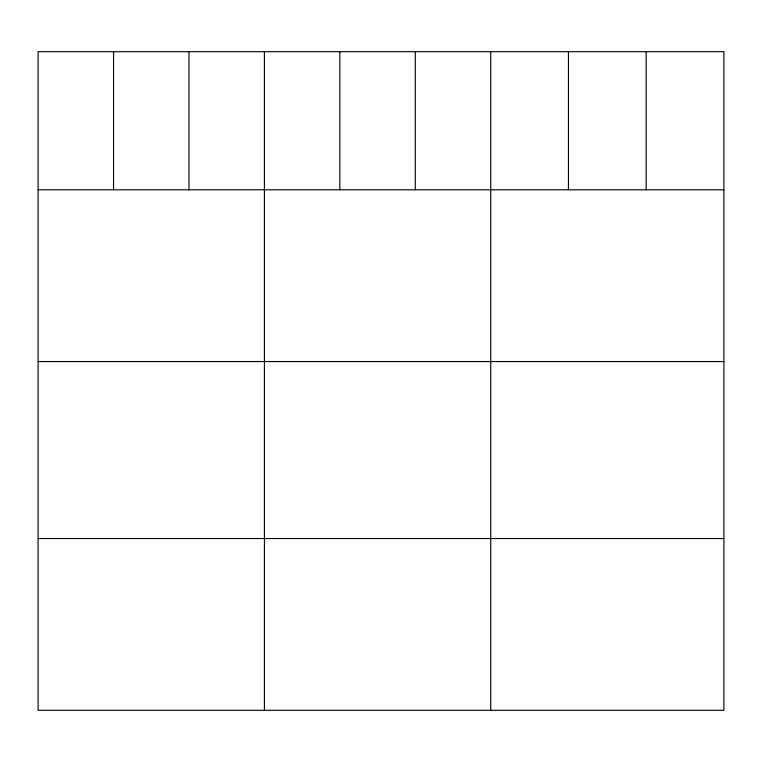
<?xml version="1.0" encoding="UTF-8"?>
<svg xmlns="http://www.w3.org/2000/svg" width="762" height="762" viewBox="0 0 762 762"><rect width="100%" height="100%" fill="white"/><g stroke="black" fill="none" stroke-linecap="round" stroke-linejoin="round"><path stroke-width="1.14" d="M723.9 189.776L723.9 710.308L38.1 710.308L38.1 51.692L723.9 51.692L723.9 189.776L38.1 189.776M38.1 361.55L723.9 361.55M38.1 538.534L723.9 538.534M646.176 51.692L646.176 189.776M568.452 51.692L568.452 189.776M490.728 51.692L490.728 710.308M415.29 51.692L415.29 189.776M339.852 51.692L339.852 189.776M264.414 51.692L264.414 710.308M188.976 51.692L188.976 189.776M113.538 51.692L113.538 189.776"/></g></svg>
